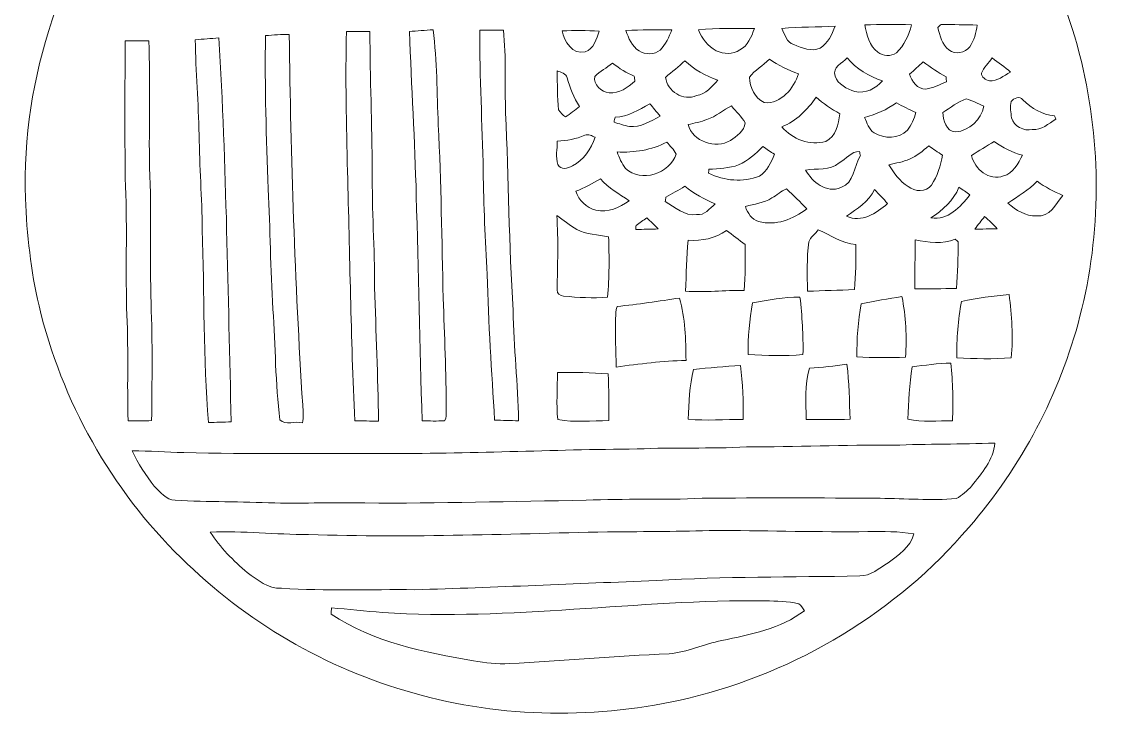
# Model space of a CAD drawing. Header units: centimetres. Extents: x -14.1 to 14.1, y -16 to 15.9.
# Drawn here: x -14.11 to 14.15, y -16.03 to 2.21 of the extents above; entities that cross this region are included whole.
import ezdxf

# ---------------------------------------------------------------- set-up
doc = ezdxf.new("R2010")
doc.units = ezdxf.units.CM
doc.header["$MEASUREMENT"] = 0
doc.layers.add('Layer 1', color=7, linetype='Continuous')

msp = doc.modelspace()

# ---------------------------------------------------------------- linework, layer by layer
at = {"layer": 'Layer 1', "color": 250, "lineweight": 9}
for points, knots in [([(-1.8203, 14.57273), (-1.58782, 15.29768), (-0.87415, 15.84484), (-0.11003, 15.85966), (-0.11003, 15.85966), (0.59835, 15.92739), (1.31625, 15.5411), (1.66903, 14.92762), (1.66903, 14.92762), (1.97206, 14.43973), (1.93502, 13.82872), (1.79321, 13.29285), (1.79321, 13.29285), (2.24335, 13.08647), (2.75029, 12.87728), (2.993, 12.41655), (2.993, 12.41655), (3.10942, 12.05495), (3.19373, 11.68348), (3.31862, 11.32435), (3.31862, 11.32435), (5.94611, 10.70028), (8.37745, 9.29658), (10.24153, 7.34466), (10.24153, 7.34466), (11.87559, 5.62487), (13.06093, 3.47928), (13.62502, 1.17387), (13.62502, 1.17387), (14.14642, -1.00594), (14.14819, -3.31558), (13.58798, -5.48834), (13.58798, -5.48834), (13.06057, -7.51963), (12.05692, -9.42639), (10.67932, -11.01072), (10.67932, -11.01072), (8.78949, -13.22158), (6.17753, -14.79391), (3.35213, -15.47089), (3.35213, -15.47089), (0.9857, -16.02828), (-1.52502, -16.01029), (-3.86606, -15.33824), (-3.86606, -15.33824), (-6.14429, -14.70148), (-8.25214, -13.47029), (-9.93101, -11.80447), (-9.93101, -11.80447), (-11.76016, -10.01977), (-13.05698, -7.70343), (-13.64753, -5.21917), (-13.64753, -5.21917), (-13.86625, -4.29806), (-13.96608, -3.35297), (-14.00595, -2.40859), (-14.00595, -2.40859), (-14.10508, 0.75724), (-13.02311, 3.93789), (-11.04156, 6.40557), (-11.04156, 6.40557), (-9.12456, 8.85349), (-6.34749, 10.60256), (-3.32489, 11.31764), (-3.32489, 11.31764), (-3.18696, 11.71664), (-3.08642, 12.12727), (-2.93684, 12.52132), (-2.93684, 12.52132), (-2.67896, 12.92067), (-2.21082, 13.09847), (-1.79666, 13.29003), (-1.79666, 13.29003), (-1.86334, 13.7123), (-1.99598, 14.15856), (-1.8203, 14.57273), (-1.8203, 14.57273), (-1.8203, 14.57273), (-1.8203, 14.57273), (-1.8203, 14.57273)], [0, 0, 0, 0, 0.04761905, 0.04761905, 0.04761905, 0.04761905, 0.0952381, 0.0952381, 0.0952381, 0.0952381, 0.14285714, 0.14285714, 0.14285714, 0.14285714, 0.19047619, 0.19047619, 0.19047619, 0.19047619, 0.23809524, 0.23809524, 0.23809524, 0.23809524, 0.28571429, 0.28571429, 0.28571429, 0.28571429, 0.33333333, 0.33333333, 0.33333333, 0.33333333, 0.38095238, 0.38095238, 0.38095238, 0.38095238, 0.42857143, 0.42857143, 0.42857143, 0.42857143, 0.47619048, 0.47619048, 0.47619048, 0.47619048, 0.52380952, 0.52380952, 0.52380952, 0.52380952, 0.57142857, 0.57142857, 0.57142857, 0.57142857, 0.61904762, 0.61904762, 0.61904762, 0.61904762, 0.66666667, 0.66666667, 0.66666667, 0.66666667, 0.71428571, 0.71428571, 0.71428571, 0.71428571, 0.76190476, 0.76190476, 0.76190476, 0.76190476, 0.80952381, 0.80952381, 0.80952381, 0.80952381, 0.85714286, 0.85714286, 0.85714286, 0.85714286, 0.9047619, 0.9047619, 0.9047619, 0.9047619, 1, 1, 1, 1]), ([(-3.95989, 1.96021), (-3.90028, 0.52758), (-3.81808, -0.90399), (-3.77716, -2.33732), (-3.77716, -2.33732), (-3.72918, -4.29947), (-3.68085, -6.26127), (-3.62617, -8.22342), (-3.62617, -8.22342), (-3.43108, -8.2266), (-3.23599, -8.23083), (-3.04056, -8.22307), (-3.04056, -8.22307), (-2.97706, -8.1444), (-2.99681, -8.03751), (-2.99187, -7.94332), (-2.99187, -7.94332), (-2.99787, -6.96789), (-3.04303, -5.99351), (-3.0716, -5.01879), (-3.0716, -5.01879), (-3.11464, -3.50678), (-3.12205, -1.99407), (-3.20283, -0.48348), (-3.20283, -0.48348), (-3.23564, 0.3452), (-3.23599, 1.17811), (-3.33936, 2.00184), (-3.33936, 2.00184), (-3.54573, 1.98385), (-3.75317, 1.97186), (-3.95989, 1.96021), (-3.95989, 1.96021), (-3.95989, 1.96021), (-3.95989, 1.96021), (-3.95989, 1.96021)], [0, 0, 0, 0, 0.1, 0.1, 0.1, 0.1, 0.2, 0.2, 0.2, 0.2, 0.3, 0.3, 0.3, 0.3, 0.4, 0.4, 0.4, 0.4, 0.5, 0.5, 0.5, 0.5, 0.6, 0.6, 0.6, 0.6, 0.7, 0.7, 0.7, 0.7, 0.8, 0.8, 0.8, 0.8, 1, 1, 1, 1]), ([(-2.11557, 1.99126), (-2.12686, 0.76395), (-2.04854, -0.46266), (-2.02703, -1.68998), (-2.02703, -1.68998), (-2.01327, -2.59203), (-1.97693, -3.49373), (-1.92366, -4.39472), (-1.92366, -4.39472), (-1.88874, -5.66543), (-1.80654, -6.93437), (-1.72893, -8.20296), (-1.72893, -8.20296), (-1.52079, -8.21284), (-1.31265, -8.21742), (-1.10381, -8.22095), (-1.10381, -8.22095), (-1.11933, -7.25752), (-1.22763, -6.29902), (-1.24492, -5.33558), (-1.24492, -5.33558), (-1.3511, -3.6165), (-1.36274, -1.89424), (-1.44106, -0.17409), (-1.44106, -0.17409), (-1.46787, 0.5484), (-1.42095, 1.27371), (-1.49892, 1.99373), (-1.49892, 1.99373), (-1.70494, 1.99549), (-1.91026, 1.99443), (-2.11557, 1.99126), (-2.11557, 1.99126), (-2.11557, 1.99126), (-2.11557, 1.99126), (-2.11557, 1.99126)], [0, 0, 0, 0, 0.1, 0.1, 0.1, 0.1, 0.2, 0.2, 0.2, 0.2, 0.3, 0.3, 0.3, 0.3, 0.4, 0.4, 0.4, 0.4, 0.5, 0.5, 0.5, 0.5, 0.6, 0.6, 0.6, 0.6, 0.7, 0.7, 0.7, 0.7, 0.8, 0.8, 0.8, 0.8, 1, 1, 1, 1]), ([(0.03778, 1.97327), (0.08259, 1.69563), (0.32071, 1.34391), (0.64139, 1.42505), (0.64139, 1.42505), (0.86434, 1.49984), (0.94866, 1.76125), (1.00439, 1.96868), (1.00439, 1.96868), (0.68266, 1.98491), (0.35952, 1.98456), (0.03778, 1.97327), (0.03778, 1.97327), (0.03778, 1.97327), (0.03778, 1.97327), (0.03778, 1.97327)], [0, 0, 0, 0, 0.2, 0.2, 0.2, 0.2, 0.4, 0.4, 0.4, 0.4, 0.6, 0.6, 0.6, 0.6, 1, 1, 1, 1]), ([(1.70819, 1.98385), (1.77451, 1.78241), (1.86306, 1.56263), (2.05285, 1.44975), (2.05285, 1.44975), (2.21724, 1.34673), (2.45572, 1.3418), (2.60636, 1.47126), (2.60636, 1.47126), (2.74606, 1.62119), (2.83672, 1.80781), (2.90657, 1.99831), (2.90657, 1.99831), (2.50688, 2.00396), (2.10718, 2.0029), (1.70819, 1.98385), (1.70819, 1.98385), (1.70819, 1.98385), (1.70819, 1.98385), (1.70819, 1.98385)], [0, 0, 0, 0, 0.16666667, 0.16666667, 0.16666667, 0.16666667, 0.33333333, 0.33333333, 0.33333333, 0.33333333, 0.5, 0.5, 0.5, 0.5, 0.66666667, 0.66666667, 0.66666667, 0.66666667, 1, 1, 1, 1]), ([(3.6019, 1.99937), (3.69432, 1.7743), (3.85166, 1.56757), (4.07144, 1.45468), (4.07144, 1.45468), (4.26194, 1.36085), (4.50466, 1.34956), (4.68598, 1.47338), (4.68598, 1.47338), (4.89906, 1.57992), (4.98761, 1.8244), (5.07333, 2.03112), (5.07333, 2.03112), (4.58262, 2.04135), (4.09049, 2.04911), (3.6019, 1.99937), (3.6019, 1.99937), (3.6019, 1.99937), (3.6019, 1.99937), (3.6019, 1.99937)], [0, 0, 0, 0, 0.16666667, 0.16666667, 0.16666667, 0.16666667, 0.33333333, 0.33333333, 0.33333333, 0.33333333, 0.5, 0.5, 0.5, 0.5, 0.66666667, 0.66666667, 0.66666667, 0.66666667, 1, 1, 1, 1]), ([(5.78489, 2.03465), (5.8632, 1.87802), (5.91259, 1.67517), (6.09745, 1.61449), (6.09745, 1.61449), (6.30876, 1.51818), (6.56452, 1.42046), (6.7896, 1.52206), (6.7896, 1.52206), (6.98997, 1.65365), (7.10181, 1.87802), (7.18012, 2.0978), (7.18012, 2.0978), (6.71551, 2.06358), (6.24844, 2.08122), (5.78489, 2.03465), (5.78489, 2.03465), (5.78489, 2.03465), (5.78489, 2.03465), (5.78489, 2.03465)], [0, 0, 0, 0, 0.16666667, 0.16666667, 0.16666667, 0.16666667, 0.33333333, 0.33333333, 0.33333333, 0.33333333, 0.5, 0.5, 0.5, 0.5, 0.66666667, 0.66666667, 0.66666667, 0.66666667, 1, 1, 1, 1]), ([(7.95623, 2.12849), (8.01973, 1.87378), (8.0663, 1.5771), (8.29596, 1.41447), (8.29596, 1.41447), (8.43107, 1.30158), (8.64062, 1.30616), (8.78667, 1.39506), (8.78667, 1.39506), (8.9867, 1.59368), (9.11758, 1.85756), (9.17861, 2.13131), (9.17861, 2.13131), (8.77115, 2.14754), (8.36334, 2.14436), (7.95623, 2.12849), (7.95623, 2.12849), (7.95623, 2.12849), (7.95623, 2.12849), (7.95623, 2.12849)], [0, 0, 0, 0, 0.16666667, 0.16666667, 0.16666667, 0.16666667, 0.33333333, 0.33333333, 0.33333333, 0.33333333, 0.5, 0.5, 0.5, 0.5, 0.66666667, 0.66666667, 0.66666667, 0.66666667, 1, 1, 1, 1]), ([(9.95401, 2.14119), (9.92403, 2.11367), (9.89404, 2.08651), (9.86476, 2.05899), (9.86476, 2.05899), (9.92791, 1.85438), (9.9713, 1.60955), (10.15933, 1.4762), (10.15933, 1.4762), (10.32196, 1.34321), (10.5809, 1.3926), (10.70684, 1.55417), (10.70684, 1.55417), (10.80879, 1.72879), (10.87547, 1.92317), (10.90122, 2.1239), (10.90122, 2.1239), (10.58549, 2.1292), (10.26904, 2.14119), (9.95401, 2.14119), (9.95401, 2.14119), (9.95401, 2.14119), (9.95401, 2.14119), (9.95401, 2.14119)], [0, 0, 0, 0, 0.14285714, 0.14285714, 0.14285714, 0.14285714, 0.28571429, 0.28571429, 0.28571429, 0.28571429, 0.42857143, 0.42857143, 0.42857143, 0.42857143, 0.57142857, 0.57142857, 0.57142857, 0.57142857, 0.71428571, 0.71428571, 0.71428571, 0.71428571, 1, 1, 1, 1]), ([(-11.39081, 1.70904), (-11.40598, 0.51312), (-11.40527, -0.68315), (-11.39328, -1.87907), (-11.39328, -1.87907), (-11.33683, -3.00725), (-11.3841, -4.1372), (-11.35694, -5.26573), (-11.35694, -5.26573), (-11.30296, -6.24998), (-11.34883, -7.236), (-11.31813, -8.2206), (-11.31813, -8.2206), (-11.11282, -8.22166), (-10.9075, -8.2206), (-10.70218, -8.21813), (-10.70218, -8.21813), (-10.69231, -7.19825), (-10.67643, -6.17766), (-10.71876, -5.15849), (-10.71876, -5.15849), (-10.75298, -3.97139), (-10.69866, -2.78324), (-10.75722, -1.59684), (-10.75722, -1.59684), (-10.77838, -0.49406), (-10.73076, 0.60872), (-10.77697, 1.71151), (-10.77697, 1.71151), (-10.98158, 1.71327), (-11.18619, 1.71221), (-11.39081, 1.70904), (-11.39081, 1.70904), (-11.39081, 1.70904), (-11.39081, 1.70904), (-11.39081, 1.70904)], [0, 0, 0, 0, 0.1, 0.1, 0.1, 0.1, 0.2, 0.2, 0.2, 0.2, 0.3, 0.3, 0.3, 0.3, 0.4, 0.4, 0.4, 0.4, 0.5, 0.5, 0.5, 0.5, 0.6, 0.6, 0.6, 0.6, 0.7, 0.7, 0.7, 0.7, 0.8, 0.8, 0.8, 0.8, 1, 1, 1, 1]), ([(-9.56024, 1.73938), (-9.55178, 0.90894), (-9.47628, 0.08061), (-9.46111, -0.74982), (-9.46111, -0.74982), (-9.44806, -1.57321), (-9.38668, -2.39518), (-9.37821, -3.21927), (-9.37821, -3.21927), (-9.32706, -4.90131), (-9.34752, -6.58689), (-9.21769, -8.26575), (-9.21769, -8.26575), (-9.01802, -8.26117), (-8.818, -8.25658), (-8.61833, -8.25129), (-8.61833, -8.25129), (-8.70969, -4.90519), (-8.74144, -1.55592), (-8.94429, 1.7863), (-8.94429, 1.7863), (-9.14996, 1.77606), (-9.35528, 1.75772), (-9.56024, 1.73938), (-9.56024, 1.73938), (-9.56024, 1.73938), (-9.56024, 1.73938), (-9.56024, 1.73938)], [0, 0, 0, 0, 0.125, 0.125, 0.125, 0.125, 0.25, 0.25, 0.25, 0.25, 0.375, 0.375, 0.375, 0.375, 0.5, 0.5, 0.5, 0.5, 0.625, 0.625, 0.625, 0.625, 0.75, 0.75, 0.75, 0.75, 1, 1, 1, 1]), ([(-7.72298, 1.84803), (-7.74838, 0.51136), (-7.69758, -0.82532), (-7.65454, -2.16129), (-7.65454, -2.16129), (-7.59421, -3.20763), (-7.59703, -4.25608), (-7.52824, -5.30207), (-7.52824, -5.30207), (-7.46157, -6.26727), (-7.46686, -7.24094), (-7.34515, -8.20049), (-7.34515, -8.20049), (-7.20968, -8.35113), (-6.92887, -8.21672), (-6.75284, -8.2781), (-6.75284, -8.2781), (-6.7292, -8.12217), (-6.73696, -7.96307), (-6.75001, -7.80679), (-6.75001, -7.80679), (-6.95321, -4.58205), (-7.06293, -1.35237), (-7.09997, 1.87802), (-7.09997, 1.87802), (-7.30811, 1.88472), (-7.51589, 1.86144), (-7.72298, 1.84803), (-7.72298, 1.84803), (-7.72298, 1.84803), (-7.72298, 1.84803), (-7.72298, 1.84803)], [0, 0, 0, 0, 0.11111111, 0.11111111, 0.11111111, 0.11111111, 0.22222222, 0.22222222, 0.22222222, 0.22222222, 0.33333333, 0.33333333, 0.33333333, 0.33333333, 0.44444444, 0.44444444, 0.44444444, 0.44444444, 0.55555556, 0.55555556, 0.55555556, 0.55555556, 0.66666667, 0.66666667, 0.66666667, 0.66666667, 0.77777778, 0.77777778, 0.77777778, 0.77777778, 1, 1, 1, 1]), ([(-5.60313, 1.95633), (-5.63982, 0.73678), (-5.60066, -0.48277), (-5.57809, -1.70232), (-5.57809, -1.70232), (-5.51741, -3.87508), (-5.48848, -6.04855), (-5.38864, -8.21989), (-5.38864, -8.21989), (-5.18086, -8.22519), (-4.97307, -8.2273), (-4.76458, -8.23118), (-4.76458, -8.23118), (-4.78363, -7.06596), (-4.83302, -5.90144), (-4.869, -4.73657), (-4.869, -4.73657), (-4.86653, -3.71986), (-4.9385, -2.70457), (-4.93109, -1.68786), (-4.93109, -1.68786), (-4.94132, -0.47219), (-4.98507, 0.74278), (-4.99071, 1.95845), (-4.99071, 1.95845), (-5.19497, 1.96021), (-5.39923, 1.95951), (-5.60313, 1.95633), (-5.60313, 1.95633), (-5.60313, 1.95633), (-5.60313, 1.95633), (-5.60313, 1.95633)], [0, 0, 0, 0, 0.11111111, 0.11111111, 0.11111111, 0.11111111, 0.22222222, 0.22222222, 0.22222222, 0.22222222, 0.33333333, 0.33333333, 0.33333333, 0.33333333, 0.44444444, 0.44444444, 0.44444444, 0.44444444, 0.55555556, 0.55555556, 0.55555556, 0.55555556, 0.66666667, 0.66666667, 0.66666667, 0.66666667, 0.77777778, 0.77777778, 0.77777778, 0.77777778, 1, 1, 1, 1]), ([(3.24806, 1.19292), (3.08931, 1.03699), (2.91398, 0.90047), (2.74394, 0.7576), (2.74394, 0.7576), (2.79192, 0.39035), (3.20502, 0.12718), (3.55639, 0.27852), (3.55639, 0.27852), (3.79063, 0.32862), (3.96102, 0.50324), (4.10813, 0.68034), (4.10813, 0.68034), (3.79134, 0.79711), (3.49254, 0.95656), (3.24806, 1.19292), (3.24806, 1.19292), (3.24806, 1.19292), (3.24806, 1.19292), (3.24806, 1.19292)], [0, 0, 0, 0, 0.16666667, 0.16666667, 0.16666667, 0.16666667, 0.33333333, 0.33333333, 0.33333333, 0.33333333, 0.5, 0.5, 0.5, 0.5, 0.66666667, 0.66666667, 0.66666667, 0.66666667, 1, 1, 1, 1]), ([(4.93892, 0.76077), (4.95515, 0.4983), (5.07298, 0.21396), (5.32592, 0.09649), (5.32592, 0.09649), (5.77536, 0.05733), (6.0918, 0.47043), (6.22551, 0.8532), (6.22551, 0.8532), (5.9521, 0.93786), (5.69987, 1.07474), (5.45998, 1.22891), (5.45998, 1.22891), (5.291, 1.06804), (5.08427, 0.94386), (4.93892, 0.76077), (4.93892, 0.76077), (4.93892, 0.76077), (4.93892, 0.76077), (4.93892, 0.76077)], [0, 0, 0, 0, 0.16666667, 0.16666667, 0.16666667, 0.16666667, 0.33333333, 0.33333333, 0.33333333, 0.33333333, 0.5, 0.5, 0.5, 0.5, 0.66666667, 0.66666667, 0.66666667, 0.66666667, 1, 1, 1, 1]), ([(7.18047, 0.79111), (7.25209, 0.56992), (7.4888, 0.45456), (7.69659, 0.39071), (7.69659, 0.39071), (7.97422, 0.32121), (8.24128, 0.46373), (8.42225, 0.66481), (8.42225, 0.66481), (8.06736, 0.78335), (7.73504, 0.9742), (7.49692, 1.26948), (7.49692, 1.26948), (7.3678, 1.1259), (7.10181, 1.02465), (7.18047, 0.79111), (7.18047, 0.79111), (7.18047, 0.79111), (7.18047, 0.79111), (7.18047, 0.79111)], [0, 0, 0, 0, 0.16666667, 0.16666667, 0.16666667, 0.16666667, 0.33333333, 0.33333333, 0.33333333, 0.33333333, 0.5, 0.5, 0.5, 0.5, 0.66666667, 0.66666667, 0.66666667, 0.66666667, 1, 1, 1, 1]), ([(9.13063, 0.84367), (9.19025, 0.65458), (9.33066, 0.43692), (9.55432, 0.44927), (9.55432, 0.44927), (9.74305, 0.48137), (9.91803, 0.5678), (10.09477, 0.63906), (10.09477, 0.63906), (10.09195, 0.67116), (10.08631, 0.73608), (10.08313, 0.76818), (10.08313, 0.76818), (9.87499, 0.88671), (9.67497, 1.01936), (9.48411, 1.16329), (9.48411, 1.16329), (9.36664, 1.0564), (9.24916, 0.94951), (9.13063, 0.84367), (9.13063, 0.84367), (9.13063, 0.84367), (9.13063, 0.84367), (9.13063, 0.84367)], [0, 0, 0, 0, 0.14285714, 0.14285714, 0.14285714, 0.14285714, 0.28571429, 0.28571429, 0.28571429, 0.28571429, 0.42857143, 0.42857143, 0.42857143, 0.42857143, 0.57142857, 0.57142857, 0.57142857, 0.57142857, 0.71428571, 0.71428571, 0.71428571, 0.71428571, 1, 1, 1, 1]), ([(11.29139, 1.26418), (11.19509, 1.13366), (11.07549, 1.01583), (11.00741, 0.86801), (11.00741, 0.86801), (11.006, 0.76289), (11.12347, 0.68845), (11.21696, 0.66587), (11.21696, 0.66587), (11.42757, 0.65494), (11.59443, 0.79675), (11.76941, 0.89095), (11.76941, 0.89095), (11.62477, 1.03276), (11.45332, 1.14389), (11.29139, 1.26418), (11.29139, 1.26418), (11.29139, 1.26418), (11.29139, 1.26418), (11.29139, 1.26418)], [0, 0, 0, 0, 0.16666667, 0.16666667, 0.16666667, 0.16666667, 0.33333333, 0.33333333, 0.33333333, 0.33333333, 0.5, 0.5, 0.5, 0.5, 0.66666667, 0.66666667, 0.66666667, 0.66666667, 1, 1, 1, 1]), ([(-0.09169, 0.92446), (-0.08816, 0.58438), (-0.08851, 0.2436), (-0.05288, -0.09542), (-0.05288, -0.09542), (-0.00808, -0.1688), (0.06177, -0.22136), (0.12421, -0.27887), (0.12421, -0.27887), (0.25051, -0.19102), (0.37292, -0.09789), (0.49534, -0.0044), (0.49534, -0.0044), (0.34117, 0.2242), (0.23851, 0.48102), (0.17219, 0.74736), (0.17219, 0.74736), (0.13974, 0.86343), (0.00498, 0.88706), (-0.09169, 0.92446), (-0.09169, 0.92446), (-0.09169, 0.92446), (-0.09169, 0.92446), (-0.09169, 0.92446)], [0, 0, 0, 0, 0.14285714, 0.14285714, 0.14285714, 0.14285714, 0.28571429, 0.28571429, 0.28571429, 0.28571429, 0.42857143, 0.42857143, 0.42857143, 0.42857143, 0.57142857, 0.57142857, 0.57142857, 0.57142857, 0.71428571, 0.71428571, 0.71428571, 0.71428571, 1, 1, 1, 1]), ([(0.88939, 0.78229), (0.85658, 0.57274), (1.06049, 0.3639), (1.26933, 0.35578), (1.26933, 0.35578), (1.53462, 0.32509), (1.75475, 0.49442), (1.94173, 0.6567), (1.94173, 0.6567), (1.93643, 0.70045), (1.93149, 0.74419), (1.92656, 0.78723), (1.92656, 0.78723), (1.71983, 0.86872), (1.53462, 0.9936), (1.35682, 1.12484), (1.35682, 1.12484), (1.19842, 1.01406), (1.0372, 0.90682), (0.88939, 0.78229), (0.88939, 0.78229), (0.88939, 0.78229), (0.88939, 0.78229), (0.88939, 0.78229)], [0, 0, 0, 0, 0.14285714, 0.14285714, 0.14285714, 0.14285714, 0.28571429, 0.28571429, 0.28571429, 0.28571429, 0.42857143, 0.42857143, 0.42857143, 0.42857143, 0.57142857, 0.57142857, 0.57142857, 0.57142857, 0.71428571, 0.71428571, 0.71428571, 0.71428571, 1, 1, 1, 1]), ([(1.42244, -0.28557), (1.41326, -0.32755), (1.40444, -0.36953), (1.39598, -0.41186), (1.39598, -0.41186), (1.52756, -0.46019), (1.66127, -0.49865), (1.7985, -0.53004), (1.7985, -0.53004), (2.0906, -0.55333), (2.35377, -0.39034), (2.60001, -0.25594), (2.60001, -0.25594), (2.51499, -0.14305), (2.4215, -0.03792), (2.32907, 0.06791), (2.32907, 0.06791), (2.04967, -0.09754), (1.75652, -0.27005), (1.42244, -0.28557), (1.42244, -0.28557), (1.42244, -0.28557), (1.42244, -0.28557), (1.42244, -0.28557)], [0, 0, 0, 0, 0.14285714, 0.14285714, 0.14285714, 0.14285714, 0.28571429, 0.28571429, 0.28571429, 0.28571429, 0.42857143, 0.42857143, 0.42857143, 0.42857143, 0.57142857, 0.57142857, 0.57142857, 0.57142857, 0.71428571, 0.71428571, 0.71428571, 0.71428571, 1, 1, 1, 1]), ([(3.82803, -0.34413), (3.66857, -0.40551), (3.50206, -0.44326), (3.33484, -0.47501), (3.33484, -0.47501), (3.45302, -0.92233), (4.05169, -1.12659), (4.43939, -0.89164), (4.43939, -0.89164), (4.60096, -0.7851), (4.81051, -0.64893), (4.82462, -0.43444), (4.82462, -0.43444), (4.73961, -0.26511), (4.58544, -0.14164), (4.47326, 0.009), (4.47326, 0.009), (4.24466, -0.08554), (4.06651, -0.27146), (3.82803, -0.34413), (3.82803, -0.34413), (3.82803, -0.34413), (3.82803, -0.34413), (3.82803, -0.34413)], [0, 0, 0, 0, 0.14285714, 0.14285714, 0.14285714, 0.14285714, 0.28571429, 0.28571429, 0.28571429, 0.28571429, 0.42857143, 0.42857143, 0.42857143, 0.42857143, 0.57142857, 0.57142857, 0.57142857, 0.57142857, 0.71428571, 0.71428571, 0.71428571, 0.71428571, 1, 1, 1, 1]), ([(6.68094, 0.24254), (6.46328, -0.09472), (6.16201, -0.38294), (5.7863, -0.53604), (5.7863, -0.53604), (6.05864, -0.85284), (6.52572, -1.04651), (6.93388, -0.91598), (6.93388, -0.91598), (7.20729, -0.79181), (7.2662, -0.46125), (7.30783, -0.19596), (7.30783, -0.19596), (7.08487, -0.07073), (6.87215, 0.07321), (6.68094, 0.24254), (6.68094, 0.24254), (6.68094, 0.24254), (6.68094, 0.24254), (6.68094, 0.24254)], [0, 0, 0, 0, 0.16666667, 0.16666667, 0.16666667, 0.16666667, 0.33333333, 0.33333333, 0.33333333, 0.33333333, 0.5, 0.5, 0.5, 0.5, 0.66666667, 0.66666667, 0.66666667, 0.66666667, 1, 1, 1, 1]), ([(7.95376, -0.29157), (8.01691, -0.43444), (8.06101, -0.60448), (8.20353, -0.69056), (8.20353, -0.69056), (8.46494, -0.8546), (8.85229, -0.86201), (9.07172, -0.62), (9.07172, -0.62), (9.17755, -0.4863), (9.2474, -0.32826), (9.29256, -0.16492), (9.29256, -0.16492), (9.11934, -0.08554), (8.95071, 0.003), (8.78279, 0.09226), (8.78279, 0.09226), (8.53514, -0.09013), (8.24939, -0.21219), (7.95376, -0.29157), (7.95376, -0.29157), (7.95376, -0.29157), (7.95376, -0.29157), (7.95376, -0.29157)], [0, 0, 0, 0, 0.14285714, 0.14285714, 0.14285714, 0.14285714, 0.28571429, 0.28571429, 0.28571429, 0.28571429, 0.42857143, 0.42857143, 0.42857143, 0.42857143, 0.57142857, 0.57142857, 0.57142857, 0.57142857, 0.71428571, 0.71428571, 0.71428571, 0.71428571, 1, 1, 1, 1]), ([(9.99917, -0.15751), (10.00869, -0.36389), (10.08207, -0.65281), (10.33396, -0.66833), (10.33396, -0.66833), (10.69238, -0.64046), (11.00564, -0.35048), (11.06773, 0.00512), (11.06773, 0.00512), (10.91533, 0.06545), (10.77175, 0.15329), (10.61265, 0.19174), (10.61265, 0.19174), (10.38546, 0.12859), (10.20519, -0.04709), (9.99917, -0.15751), (9.99917, -0.15751), (9.99917, -0.15751), (9.99917, -0.15751), (9.99917, -0.15751)], [0, 0, 0, 0, 0.16666667, 0.16666667, 0.16666667, 0.16666667, 0.33333333, 0.33333333, 0.33333333, 0.33333333, 0.5, 0.5, 0.5, 0.5, 0.66666667, 0.66666667, 0.66666667, 0.66666667, 1, 1, 1, 1]), ([(11.78493, 0.1233), (11.75565, -0.01675), (11.77858, -0.16421), (11.79728, -0.30497), (11.79728, -0.30497), (11.8576, -0.52687), (12.12113, -0.65493), (12.34091, -0.60907), (12.34091, -0.60907), (12.58503, -0.62917), (12.76565, -0.45526), (12.9558, -0.3339), (12.9558, -0.3339), (12.94698, -0.31132), (12.92934, -0.26687), (12.92052, -0.24465), (12.92052, -0.24465), (12.59914, -0.22136), (12.31762, -0.05556), (12.09573, 0.16951), (12.09573, 0.16951), (12.01247, 0.27746), (11.85443, 0.21396), (11.78493, 0.1233), (11.78493, 0.1233), (11.78493, 0.1233), (11.78493, 0.1233), (11.78493, 0.1233)], [0, 0, 0, 0, 0.125, 0.125, 0.125, 0.125, 0.25, 0.25, 0.25, 0.25, 0.375, 0.375, 0.375, 0.375, 0.5, 0.5, 0.5, 0.5, 0.625, 0.625, 0.625, 0.625, 0.75, 0.75, 0.75, 0.75, 1, 1, 1, 1]), ([(0.63609, -0.75653), (0.40573, -0.85389), (0.1609, -0.8994), (-0.08781, -0.91316), (-0.08781, -0.91316), (-0.08569, -1.11389), (-0.14284, -1.32909), (-0.07052, -1.52029), (-0.07052, -1.52029), (-0.00349, -1.67587), (0.18912, -1.62965), (0.30589, -1.55663), (0.30589, -1.55663), (0.60258, -1.40458), (0.80049, -1.11812), (0.90033, -0.80697), (0.90033, -0.80697), (0.81672, -0.77558), (0.72676, -0.71278), (0.63609, -0.75653), (0.63609, -0.75653), (0.63609, -0.75653), (0.63609, -0.75653), (0.63609, -0.75653)], [0, 0, 0, 0, 0.14285714, 0.14285714, 0.14285714, 0.14285714, 0.28571429, 0.28571429, 0.28571429, 0.28571429, 0.42857143, 0.42857143, 0.42857143, 0.42857143, 0.57142857, 0.57142857, 0.57142857, 0.57142857, 0.71428571, 0.71428571, 0.71428571, 0.71428571, 1, 1, 1, 1]), ([(2.77675, -0.93433), (2.37988, -1.14987), (1.92126, -1.21161), (1.47535, -1.19362), (1.47535, -1.19362), (1.53532, -1.34249), (1.59212, -1.49912), (1.69478, -1.62507), (1.69478, -1.62507), (2.10189, -2.01065), (2.85119, -1.75736), (3.02122, -1.24971), (3.02122, -1.24971), (2.96407, -1.128), (2.86177, -1.03522), (2.77675, -0.93433), (2.77675, -0.93433), (2.77675, -0.93433), (2.77675, -0.93433), (2.77675, -0.93433)], [0, 0, 0, 0, 0.16666667, 0.16666667, 0.16666667, 0.16666667, 0.33333333, 0.33333333, 0.33333333, 0.33333333, 0.5, 0.5, 0.5, 0.5, 0.66666667, 0.66666667, 0.66666667, 0.66666667, 1, 1, 1, 1]), ([(4.65564, -1.52946), (4.40764, -1.62189), (4.13777, -1.63036), (3.87706, -1.64412), (3.87706, -1.64412), (3.87495, -1.67057), (3.87142, -1.72384), (3.8693, -1.75066), (3.8693, -1.75066), (4.27958, -1.94962), (4.77418, -1.99301), (5.20174, -1.82756), (5.20174, -1.82756), (5.39965, -1.69668), (5.51007, -1.46949), (5.59051, -1.25324), (5.59051, -1.25324), (5.48996, -1.18621), (5.39224, -1.11989), (5.29241, -1.05392), (5.29241, -1.05392), (5.09944, -1.23595), (4.90365, -1.42469), (4.65564, -1.52946), (4.65564, -1.52946), (4.65564, -1.52946), (4.65564, -1.52946), (4.65564, -1.52946)], [0, 0, 0, 0, 0.125, 0.125, 0.125, 0.125, 0.25, 0.25, 0.25, 0.25, 0.375, 0.375, 0.375, 0.375, 0.5, 0.5, 0.5, 0.5, 0.625, 0.625, 0.625, 0.625, 0.75, 0.75, 0.75, 0.75, 1, 1, 1, 1]), ([(9.63616, -1.03487), (9.47282, -1.15799), (9.32042, -1.30086), (9.12957, -1.37989), (9.12957, -1.37989), (8.95883, -1.45926), (8.76974, -1.47831), (8.58947, -1.52558), (8.58947, -1.52558), (8.71788, -1.74536), (8.87028, -1.9602), (9.09429, -2.09356), (9.09429, -2.09356), (9.25763, -2.2389), (9.57125, -2.25724), (9.70001, -2.05863), (9.70001, -2.05863), (9.85912, -1.82509), (9.9399, -1.54922), (9.9907, -1.27405), (9.9907, -1.27405), (9.86723, -1.20244), (9.75117, -1.11918), (9.63616, -1.03487), (9.63616, -1.03487), (9.63616, -1.03487), (9.63616, -1.03487), (9.63616, -1.03487)], [0, 0, 0, 0, 0.125, 0.125, 0.125, 0.125, 0.25, 0.25, 0.25, 0.25, 0.375, 0.375, 0.375, 0.375, 0.5, 0.5, 0.5, 0.5, 0.625, 0.625, 0.625, 0.625, 0.75, 0.75, 0.75, 0.75, 1, 1, 1, 1]), ([(10.752, -1.28852), (10.82679, -1.642), (11.21449, -1.95597), (11.58279, -1.8198), (11.58279, -1.8198), (11.84102, -1.75595), (11.9712, -1.49419), (12.0795, -1.27299), (12.0795, -1.27299), (11.81068, -1.21196), (11.56691, -1.07685), (11.34325, -0.91986), (11.34325, -0.91986), (11.14781, -1.04545), (10.93862, -1.15023), (10.752, -1.28852), (10.752, -1.28852), (10.752, -1.28852), (10.752, -1.28852), (10.752, -1.28852)], [0, 0, 0, 0, 0.16666667, 0.16666667, 0.16666667, 0.16666667, 0.33333333, 0.33333333, 0.33333333, 0.33333333, 0.5, 0.5, 0.5, 0.5, 0.66666667, 0.66666667, 0.66666667, 0.66666667, 1, 1, 1, 1]), ([(7.28878, -1.48007), (7.03901, -1.68222), (6.70176, -1.62224), (6.40683, -1.66493), (6.40683, -1.66493), (6.57864, -1.98419), (6.95787, -2.27876), (7.33429, -2.12601), (7.33429, -2.12601), (7.68248, -1.99372), (7.67507, -1.56792), (7.8437, -1.28957), (7.8437, -1.28957), (7.83735, -1.26135), (7.82465, -1.20526), (7.8183, -1.17739), (7.8183, -1.17739), (7.59816, -1.17986), (7.46234, -1.37812), (7.28878, -1.48007), (7.28878, -1.48007), (7.28878, -1.48007), (7.28878, -1.48007), (7.28878, -1.48007)], [0, 0, 0, 0, 0.14285714, 0.14285714, 0.14285714, 0.14285714, 0.28571429, 0.28571429, 0.28571429, 0.28571429, 0.42857143, 0.42857143, 0.42857143, 0.42857143, 0.57142857, 0.57142857, 0.57142857, 0.57142857, 0.71428571, 0.71428571, 0.71428571, 0.71428571, 1, 1, 1, 1]), ([(0.39338, -2.22056), (0.47523, -2.45974), (0.67455, -2.65412), (0.9229, -2.71409), (0.9229, -2.71409), (1.24287, -2.79911), (1.53568, -2.64177), (1.79003, -2.46679), (1.79003, -2.46679), (1.5318, -2.2904), (1.24958, -2.14083), (1.04426, -1.89988), (1.04426, -1.89988), (0.83153, -2.01559), (0.62198, -2.13836), (0.39338, -2.22056), (0.39338, -2.22056), (0.39338, -2.22056), (0.39338, -2.22056), (0.39338, -2.22056)], [0, 0, 0, 0, 0.16666667, 0.16666667, 0.16666667, 0.16666667, 0.33333333, 0.33333333, 0.33333333, 0.33333333, 0.5, 0.5, 0.5, 0.5, 0.66666667, 0.66666667, 0.66666667, 0.66666667, 1, 1, 1, 1]), ([(12.4672, -1.95809), (12.24601, -2.1941), (11.95991, -2.34509), (11.70309, -2.53488), (11.70309, -2.53488), (11.91158, -2.71162), (12.1624, -2.87637), (12.44815, -2.86226), (12.44815, -2.86226), (12.79458, -2.91306), (12.95862, -2.55111), (13.13924, -2.32851), (13.13924, -2.32851), (12.90112, -2.2322), (12.67393, -2.11049), (12.4672, -1.95809), (12.4672, -1.95809), (12.4672, -1.95809), (12.4672, -1.95809), (12.4672, -1.95809)], [0, 0, 0, 0, 0.16666667, 0.16666667, 0.16666667, 0.16666667, 0.33333333, 0.33333333, 0.33333333, 0.33333333, 0.5, 0.5, 0.5, 0.5, 0.66666667, 0.66666667, 0.66666667, 0.66666667, 1, 1, 1, 1]), ([(2.7517, -2.37684), (2.74817, -2.40435), (2.74112, -2.45974), (2.73759, -2.48726), (2.73759, -2.48726), (2.99053, -2.63966), (3.23783, -2.87214), (3.55674, -2.83051), (3.55674, -2.83051), (3.77017, -2.85838), (3.89752, -2.66964), (4.0404, -2.55217), (4.0404, -2.55217), (3.75853, -2.4294), (3.49042, -2.27629), (3.24524, -2.09109), (3.24524, -2.09109), (3.08261, -2.18986), (2.91786, -2.28476), (2.7517, -2.37684), (2.7517, -2.37684), (2.7517, -2.37684), (2.7517, -2.37684), (2.7517, -2.37684)], [0, 0, 0, 0, 0.14285714, 0.14285714, 0.14285714, 0.14285714, 0.28571429, 0.28571429, 0.28571429, 0.28571429, 0.42857143, 0.42857143, 0.42857143, 0.42857143, 0.57142857, 0.57142857, 0.57142857, 0.57142857, 0.71428571, 0.71428571, 0.71428571, 0.71428571, 1, 1, 1, 1]), ([(5.52489, -2.39589), (5.3171, -2.53029), (5.06451, -2.55075), (4.83309, -2.62202), (4.83309, -2.62202), (4.88918, -2.79311), (4.99572, -2.95504), (5.17917, -3.01007), (5.17917, -3.01007), (5.62543, -3.13742), (6.08616, -2.94975), (6.44105, -2.68164), (6.44105, -2.68164), (6.26713, -2.50525), (6.09286, -2.32815), (5.91012, -2.16164), (5.91012, -2.16164), (5.76689, -2.21174), (5.65753, -2.32533), (5.52489, -2.39589), (5.52489, -2.39589), (5.52489, -2.39589), (5.52489, -2.39589), (5.52489, -2.39589)], [0, 0, 0, 0, 0.14285714, 0.14285714, 0.14285714, 0.14285714, 0.28571429, 0.28571429, 0.28571429, 0.28571429, 0.42857143, 0.42857143, 0.42857143, 0.42857143, 0.57142857, 0.57142857, 0.57142857, 0.57142857, 0.71428571, 0.71428571, 0.71428571, 0.71428571, 1, 1, 1, 1]), ([(7.47892, -2.87143), (7.86698, -3.05417), (8.26562, -2.79594), (8.55031, -2.54441), (8.55031, -2.54441), (8.44836, -2.41388), (8.33159, -2.29534), (8.21482, -2.17857), (8.21482, -2.17857), (8.05395, -2.4929), (7.76185, -2.68093), (7.47892, -2.87143), (7.47892, -2.87143), (7.47892, -2.87143), (7.47892, -2.87143), (7.47892, -2.87143)], [0, 0, 0, 0, 0.2, 0.2, 0.2, 0.2, 0.4, 0.4, 0.4, 0.4, 0.6, 0.6, 0.6, 0.6, 1, 1, 1, 1]), ([(10.42074, -2.11507), (10.28069, -2.4615), (9.99635, -2.71586), (9.68943, -2.91729), (9.68943, -2.91729), (10.13005, -2.98855), (10.46589, -2.63225), (10.70437, -2.31475), (10.70437, -2.31475), (10.60947, -2.24701), (10.51634, -2.17999), (10.42074, -2.11507), (10.42074, -2.11507), (10.42074, -2.11507), (10.42074, -2.11507), (10.42074, -2.11507)], [0, 0, 0, 0, 0.2, 0.2, 0.2, 0.2, 0.4, 0.4, 0.4, 0.4, 0.6, 0.6, 0.6, 0.6, 1, 1, 1, 1]), ([(-0.10086, -2.85238), (-0.05676, -3.49973), (-0.08534, -4.14884), (-0.09098, -4.79689), (-0.09098, -4.79689), (-0.09627, -4.89391), (-0.01725, -4.95987), (0.07482, -4.96446), (0.07482, -4.96446), (0.45759, -4.99374), (0.84423, -5.02584), (1.22841, -4.99268), (1.22841, -4.99268), (1.27462, -4.46599), (1.27039, -3.93647), (1.25381, -3.40836), (1.25381, -3.40836), (0.973, -3.35721), (0.67561, -3.35474), (0.41914, -3.21821), (0.41914, -3.21821), (0.23534, -3.11132), (0.072, -2.97479), (-0.10086, -2.85238), (-0.10086, -2.85238), (-0.10086, -2.85238), (-0.10086, -2.85238), (-0.10086, -2.85238)], [0, 0, 0, 0, 0.125, 0.125, 0.125, 0.125, 0.25, 0.25, 0.25, 0.25, 0.375, 0.375, 0.375, 0.375, 0.5, 0.5, 0.5, 0.5, 0.625, 0.625, 0.625, 0.625, 0.75, 0.75, 0.75, 0.75, 1, 1, 1, 1]), ([(1.97136, -3.11344), (1.97065, -3.14025), (1.96995, -3.19422), (1.96924, -3.22103), (1.96924, -3.22103), (2.16362, -3.2168), (2.358, -3.21221), (2.55274, -3.20692), (2.55274, -3.20692), (2.45713, -3.10532), (2.35342, -3.01007), (2.25217, -2.91553), (2.25217, -2.91553), (2.15833, -2.98079), (2.06414, -3.04676), (1.97136, -3.11344), (1.97136, -3.11344), (1.97136, -3.11344), (1.97136, -3.11344), (1.97136, -3.11344)], [0, 0, 0, 0, 0.16666667, 0.16666667, 0.16666667, 0.16666667, 0.33333333, 0.33333333, 0.33333333, 0.33333333, 0.5, 0.5, 0.5, 0.5, 0.66666667, 0.66666667, 0.66666667, 0.66666667, 1, 1, 1, 1]), ([(11.09137, -2.87884), (11.00564, -2.9882), (10.92027, -3.09791), (10.83949, -3.21116), (10.83949, -3.21116), (10.98448, -3.20869), (11.27446, -3.20445), (11.41981, -3.20198), (11.41981, -3.20198), (11.31962, -3.08486), (11.20814, -2.97832), (11.09137, -2.87884), (11.09137, -2.87884), (11.09137, -2.87884), (11.09137, -2.87884), (11.09137, -2.87884)], [0, 0, 0, 0, 0.2, 0.2, 0.2, 0.2, 0.4, 0.4, 0.4, 0.4, 0.6, 0.6, 0.6, 0.6, 1, 1, 1, 1]), ([(3.33837, -3.49796), (3.28757, -3.93999), (3.28757, -4.38591), (3.26887, -4.83005), (3.26887, -4.83005), (3.77864, -4.87768), (4.29193, -4.79583), (4.80311, -4.81524), (4.80311, -4.81524), (4.83521, -4.41519), (4.82674, -4.01337), (4.82709, -3.61297), (4.82709, -3.61297), (4.66341, -3.49126), (4.50113, -3.36885), (4.33885, -3.24573), (4.33885, -3.24573), (4.04569, -3.45069), (3.69221, -3.52971), (3.33837, -3.49796), (3.33837, -3.49796), (3.33837, -3.49796), (3.33837, -3.49796), (3.33837, -3.49796)], [0, 0, 0, 0, 0.14285714, 0.14285714, 0.14285714, 0.14285714, 0.28571429, 0.28571429, 0.28571429, 0.28571429, 0.42857143, 0.42857143, 0.42857143, 0.42857143, 0.57142857, 0.57142857, 0.57142857, 0.57142857, 0.71428571, 0.71428571, 0.71428571, 0.71428571, 1, 1, 1, 1]), ([(6.74021, -3.22844), (6.66295, -3.33357), (6.53666, -3.41224), (6.49644, -3.541), (6.49644, -3.541), (6.43223, -3.96822), (6.45164, -4.40178), (6.46151, -4.83217), (6.46151, -4.83217), (6.86968, -4.82335), (7.27749, -4.80712), (7.68565, -4.79301), (7.68565, -4.79301), (7.72799, -4.40143), (7.71952, -4.00632), (7.72199, -3.61332), (7.72199, -3.61332), (7.35933, -3.57981), (7.06159, -3.37414), (6.74021, -3.22844), (6.74021, -3.22844), (6.74021, -3.22844), (6.74021, -3.22844), (6.74021, -3.22844)], [0, 0, 0, 0, 0.14285714, 0.14285714, 0.14285714, 0.14285714, 0.28571429, 0.28571429, 0.28571429, 0.28571429, 0.42857143, 0.42857143, 0.42857143, 0.42857143, 0.57142857, 0.57142857, 0.57142857, 0.57142857, 0.71428571, 0.71428571, 0.71428571, 0.71428571, 1, 1, 1, 1]), ([(9.27668, -3.48703), (9.27351, -3.91459), (9.2668, -4.34216), (9.26257, -4.77008), (9.26257, -4.77008), (9.62664, -4.77184), (9.9907, -4.77043), (10.35512, -4.76056), (10.35512, -4.76056), (10.37876, -4.35521), (10.40204, -3.95022), (10.40169, -3.54418), (10.40169, -3.54418), (10.37523, -3.5216), (10.34912, -3.49902), (10.32372, -3.47644), (10.32372, -3.47644), (9.98753, -3.60485), (9.62029, -3.56358), (9.27668, -3.48703), (9.27668, -3.48703), (9.27668, -3.48703), (9.27668, -3.48703), (9.27668, -3.48703)], [0, 0, 0, 0, 0.14285714, 0.14285714, 0.14285714, 0.14285714, 0.28571429, 0.28571429, 0.28571429, 0.28571429, 0.42857143, 0.42857143, 0.42857143, 0.42857143, 0.57142857, 0.57142857, 0.57142857, 0.57142857, 0.71428571, 0.71428571, 0.71428571, 0.71428571, 1, 1, 1, 1]), ([(1.47465, -5.23257), (1.42879, -5.33064), (1.44431, -5.44106), (1.43725, -5.54654), (1.43725, -5.54654), (1.4309, -5.96952), (1.43972, -6.39286), (1.45489, -6.81619), (1.45489, -6.81619), (2.06096, -6.73682), (2.66563, -6.65109), (3.27911, -6.64721), (3.27911, -6.64721), (3.27875, -6.09864), (3.25829, -5.54337), (3.11189, -5.01209), (3.11189, -5.01209), (2.56791, -5.09746), (2.02216, -5.17507), (1.47465, -5.23257), (1.47465, -5.23257), (1.47465, -5.23257), (1.47465, -5.23257), (1.47465, -5.23257)], [0, 0, 0, 0, 0.14285714, 0.14285714, 0.14285714, 0.14285714, 0.28571429, 0.28571429, 0.28571429, 0.28571429, 0.42857143, 0.42857143, 0.42857143, 0.42857143, 0.57142857, 0.57142857, 0.57142857, 0.57142857, 0.71428571, 0.71428571, 0.71428571, 0.71428571, 1, 1, 1, 1]), ([(5.0183, -5.13767), (4.95127, -5.58535), (4.88636, -6.03655), (4.90541, -6.49093), (4.90541, -6.49093), (5.38237, -6.51174), (5.86285, -6.53573), (6.33945, -6.48775), (6.33945, -6.48775), (6.34933, -5.9854), (6.31864, -5.48375), (6.26008, -4.98527), (6.26008, -4.98527), (5.84062, -4.98492), (5.42964, -5.06853), (5.0183, -5.13767), (5.0183, -5.13767), (5.0183, -5.13767), (5.0183, -5.13767), (5.0183, -5.13767)], [0, 0, 0, 0, 0.16666667, 0.16666667, 0.16666667, 0.16666667, 0.33333333, 0.33333333, 0.33333333, 0.33333333, 0.5, 0.5, 0.5, 0.5, 0.66666667, 0.66666667, 0.66666667, 0.66666667, 1, 1, 1, 1]), ([(7.86239, -5.15955), (7.78337, -5.61816), (7.7428, -6.08312), (7.75162, -6.54879), (7.75162, -6.54879), (8.17425, -6.58406), (8.59899, -6.56748), (9.02303, -6.56078), (9.02303, -6.56078), (9.05831, -6.03197), (9.03397, -5.49398), (8.9299, -4.97363), (8.9299, -4.97363), (8.57254, -5.02796), (8.21764, -5.09428), (7.86239, -5.15955), (7.86239, -5.15955), (7.86239, -5.15955), (7.86239, -5.15955), (7.86239, -5.15955)], [0, 0, 0, 0, 0.16666667, 0.16666667, 0.16666667, 0.16666667, 0.33333333, 0.33333333, 0.33333333, 0.33333333, 0.5, 0.5, 0.5, 0.5, 0.66666667, 0.66666667, 0.66666667, 0.66666667, 1, 1, 1, 1]), ([(10.48636, -5.10169), (10.39534, -5.58711), (10.36006, -6.0803), (10.36288, -6.57383), (10.36288, -6.57383), (10.83737, -6.6017), (11.31362, -6.61546), (11.78775, -6.5763), (11.78775, -6.5763), (11.84384, -6.02526), (11.80645, -5.46752), (11.73201, -4.92001), (11.73201, -4.92001), (11.31327, -4.95282), (10.8984, -5.02196), (10.48636, -5.10169), (10.48636, -5.10169), (10.48636, -5.10169), (10.48636, -5.10169), (10.48636, -5.10169)], [0, 0, 0, 0, 0.16666667, 0.16666667, 0.16666667, 0.16666667, 0.33333333, 0.33333333, 0.33333333, 0.33333333, 0.5, 0.5, 0.5, 0.5, 0.66666667, 0.66666667, 0.66666667, 0.66666667, 1, 1, 1, 1]), ([(3.47701, -6.87969), (3.37048, -7.30514), (3.35248, -7.74611), (3.33837, -8.18285), (3.33837, -8.18285), (3.81497, -8.22589), (4.29511, -8.17968), (4.77312, -8.19202), (4.77312, -8.19202), (4.79041, -7.71966), (4.7583, -7.24552), (4.70891, -6.77597), (4.70891, -6.77597), (4.29757, -6.80314), (3.88624, -6.83171), (3.47701, -6.87969), (3.47701, -6.87969), (3.47701, -6.87969), (3.47701, -6.87969), (3.47701, -6.87969)], [0, 0, 0, 0, 0.16666667, 0.16666667, 0.16666667, 0.16666667, 0.33333333, 0.33333333, 0.33333333, 0.33333333, 0.5, 0.5, 0.5, 0.5, 0.66666667, 0.66666667, 0.66666667, 0.66666667, 1, 1, 1, 1]), ([(6.50773, -6.84935), (6.38814, -7.28292), (6.41812, -7.74012), (6.42377, -8.18532), (6.42377, -8.18532), (6.80653, -8.19379), (7.18965, -8.19308), (7.57276, -8.18285), (7.57276, -8.18285), (7.55124, -7.70307), (7.55442, -7.22083), (7.4881, -6.74458), (7.4881, -6.74458), (7.16213, -6.78832), (6.83511, -6.82148), (6.50773, -6.84935), (6.50773, -6.84935), (6.50773, -6.84935), (6.50773, -6.84935), (6.50773, -6.84935)], [0, 0, 0, 0, 0.16666667, 0.16666667, 0.16666667, 0.16666667, 0.33333333, 0.33333333, 0.33333333, 0.33333333, 0.5, 0.5, 0.5, 0.5, 0.66666667, 0.66666667, 0.66666667, 0.66666667, 1, 1, 1, 1]), ([(9.19625, -6.81513), (9.12463, -7.26634), (9.09817, -7.72318), (9.08653, -8.17968), (9.08653, -8.17968), (9.46789, -8.2714), (9.86582, -8.21601), (10.25387, -8.21919), (10.25387, -8.21919), (10.26834, -7.71683), (10.26305, -7.21342), (10.21048, -6.71318), (10.21048, -6.71318), (9.87041, -6.72376), (9.53244, -6.76469), (9.19625, -6.81513), (9.19625, -6.81513), (9.19625, -6.81513), (9.19625, -6.81513), (9.19625, -6.81513)], [0, 0, 0, 0, 0.16666667, 0.16666667, 0.16666667, 0.16666667, 0.33333333, 0.33333333, 0.33333333, 0.33333333, 0.5, 0.5, 0.5, 0.5, 0.66666667, 0.66666667, 0.66666667, 0.66666667, 1, 1, 1, 1]), ([(-0.07969, -6.9573), (-0.08498, -7.36758), (-0.11991, -7.78492), (-0.07405, -8.19132), (-0.07405, -8.19132), (0.36446, -8.26752), (0.81495, -8.22201), (1.25804, -8.21778), (1.25804, -8.21778), (1.26757, -7.81067), (1.26545, -7.40357), (1.23899, -6.99787), (1.23899, -6.99787), (0.80014, -6.9633), (0.36022, -6.95307), (-0.07969, -6.9573), (-0.07969, -6.9573), (-0.07969, -6.9573), (-0.07969, -6.9573), (-0.07969, -6.9573)], [0, 0, 0, 0, 0.16666667, 0.16666667, 0.16666667, 0.16666667, 0.33333333, 0.33333333, 0.33333333, 0.33333333, 0.5, 0.5, 0.5, 0.5, 0.66666667, 0.66666667, 0.66666667, 0.66666667, 1, 1, 1, 1]), ([(8.70836, -8.8616), (7.42601, -8.84572), (6.14507, -8.90464), (4.86272, -8.9064), (4.86272, -8.9064), (3.91058, -8.95544), (2.95667, -8.91275), (2.00452, -8.95826), (2.00452, -8.95826), (-0.21798, -8.97307), (-2.43872, -9.09196), (-4.66192, -9.07573), (-4.66192, -9.07573), (-6.39512, -9.0655), (-8.12902, -9.09725), (-9.86187, -9.05457), (-9.86187, -9.05457), (-10.31095, -9.04292), (-10.75933, -9.00588), (-11.20877, -9.00835), (-11.20877, -9.00835), (-11.06484, -9.34279), (-10.85705, -9.64582), (-10.63374, -9.93192), (-10.63374, -9.93192), (-10.4824, -10.09138), (-10.32648, -10.28647), (-10.08764, -10.2967), (-10.08764, -10.2967), (-9.22052, -10.34785), (-8.35021, -10.33268), (-7.48238, -10.36972), (-7.48238, -10.36972), (-6.69498, -10.38489), (-5.90758, -10.35244), (-5.12018, -10.37078), (-5.12018, -10.37078), (-3.1919, -10.38242), (-1.26397, -10.32915), (0.66396, -10.29846), (0.66396, -10.29846), (1.67502, -10.24978), (2.6875, -10.30058), (3.69856, -10.24766), (3.69856, -10.24766), (5.25149, -10.23214), (6.80512, -10.23567), (8.3584, -10.24801), (8.3584, -10.24801), (9.02268, -10.25013), (9.68802, -10.31434), (10.35124, -10.25577), (10.35124, -10.25577), (10.50682, -10.17499), (10.63699, -10.05081), (10.75517, -9.9224), (10.75517, -9.9224), (11.02258, -9.59255), (11.31926, -9.24577), (11.36124, -8.80409), (11.36124, -8.80409), (10.47754, -8.84008), (9.59242, -8.82138), (8.70836, -8.8616), (8.70836, -8.8616), (8.70836, -8.8616), (8.70836, -8.8616), (8.70836, -8.8616)], [0, 0, 0, 0, 0.05555556, 0.05555556, 0.05555556, 0.05555556, 0.11111111, 0.11111111, 0.11111111, 0.11111111, 0.16666667, 0.16666667, 0.16666667, 0.16666667, 0.22222222, 0.22222222, 0.22222222, 0.22222222, 0.27777778, 0.27777778, 0.27777778, 0.27777778, 0.33333333, 0.33333333, 0.33333333, 0.33333333, 0.38888889, 0.38888889, 0.38888889, 0.38888889, 0.44444444, 0.44444444, 0.44444444, 0.44444444, 0.5, 0.5, 0.5, 0.5, 0.55555556, 0.55555556, 0.55555556, 0.55555556, 0.61111111, 0.61111111, 0.61111111, 0.61111111, 0.66666667, 0.66666667, 0.66666667, 0.66666667, 0.72222222, 0.72222222, 0.72222222, 0.72222222, 0.77777778, 0.77777778, 0.77777778, 0.77777778, 0.83333333, 0.83333333, 0.83333333, 0.83333333, 0.88888889, 0.88888889, 0.88888889, 0.88888889, 1, 1, 1, 1]), ([(1.47641, -11.12114), (-1.21599, -11.17088), (-3.90945, -11.2873), (-6.60185, -11.19557), (-6.60185, -11.19557), (-7.45874, -11.19628), (-8.31282, -11.09503), (-9.16972, -11.13137), (-9.16972, -11.13137), (-8.91431, -11.53953), (-8.56153, -11.87785), (-8.20028, -12.19147), (-8.20028, -12.19147), (-7.93182, -12.37491), (-7.65736, -12.62256), (-7.30881, -12.60139), (-7.30881, -12.60139), (-6.14571, -12.67548), (-4.97942, -12.62432), (-3.81526, -12.63808), (-3.81526, -12.63808), (-1.70917, -12.57882), (0.3955, -12.47757), (2.50052, -12.3996), (2.50052, -12.3996), (4.27359, -12.28919), (6.05159, -12.31494), (7.82641, -12.27754), (7.82641, -12.27754), (8.11287, -12.28284), (8.33653, -12.0694), (8.5676, -11.93217), (8.5676, -11.93217), (8.83924, -11.73391), (9.15462, -11.53142), (9.2407, -11.18005), (9.2407, -11.18005), (8.84488, -11.1042), (8.43848, -11.1229), (8.03808, -11.11867), (8.03808, -11.11867), (6.76772, -11.13313), (5.49808, -11.09927), (4.22808, -11.08586), (4.22808, -11.08586), (3.31086, -11.1095), (2.39363, -11.12361), (1.47641, -11.12114), (1.47641, -11.12114), (1.47641, -11.12114), (1.47641, -11.12114), (1.47641, -11.12114)], [0, 0, 0, 0, 0.07142857, 0.07142857, 0.07142857, 0.07142857, 0.14285714, 0.14285714, 0.14285714, 0.14285714, 0.21428571, 0.21428571, 0.21428571, 0.21428571, 0.28571429, 0.28571429, 0.28571429, 0.28571429, 0.35714286, 0.35714286, 0.35714286, 0.35714286, 0.42857143, 0.42857143, 0.42857143, 0.42857143, 0.5, 0.5, 0.5, 0.5, 0.57142857, 0.57142857, 0.57142857, 0.57142857, 0.64285714, 0.64285714, 0.64285714, 0.64285714, 0.71428571, 0.71428571, 0.71428571, 0.71428571, 0.78571429, 0.78571429, 0.78571429, 0.78571429, 0.85714286, 0.85714286, 0.85714286, 0.85714286, 1, 1, 1, 1]), ([(-4.66051, -13.2311), (-5.10783, -13.20182), (-5.55198, -13.1362), (-6.00001, -13.1161), (-6.00001, -13.1161), (-6.00071, -13.16866), (-6.00142, -13.22122), (-6.00177, -13.27414), (-6.00177, -13.27414), (-4.9004, -14.02027), (-3.56725, -14.27286), (-2.28032, -14.49616), (-2.28032, -14.49616), (-1.97234, -14.55084), (-1.66049, -14.58471), (-1.34722, -14.5706), (-1.34722, -14.5706), (0.04801, -14.4951), (1.44078, -14.37446), (2.83672, -14.31237), (2.83672, -14.31237), (3.31474, -14.27568), (3.74901, -14.05378), (4.21644, -13.967), (4.21644, -13.967), (4.96644, -13.80542), (5.75208, -13.66149), (6.38002, -13.187), (6.38002, -13.187), (6.33381, -13.12315), (6.29712, -13.04731), (6.22727, -13.00674), (6.22727, -13.00674), (5.94222, -12.93512), (5.64554, -12.93618), (5.35344, -12.92912), (5.35344, -12.92912), (2.01087, -12.88891), (-1.31688, -13.459), (-4.66051, -13.2311)], [0, 0, 0, 0, 0.09090909, 0.09090909, 0.09090909, 0.09090909, 0.18181818, 0.18181818, 0.18181818, 0.18181818, 0.27272727, 0.27272727, 0.27272727, 0.27272727, 0.36363636, 0.36363636, 0.36363636, 0.36363636, 0.45454545, 0.45454545, 0.45454545, 0.45454545, 0.54545455, 0.54545455, 0.54545455, 0.54545455, 0.63636364, 0.63636364, 0.63636364, 0.63636364, 0.72727273, 0.72727273, 0.72727273, 0.72727273, 0.81818182, 0.81818182, 0.81818182, 0.81818182, 1, 1, 1, 1])]:
    msp.add_open_spline(points, degree=3, knots=knots, dxfattribs=at)

doc.saveas('drawing.dxf')
